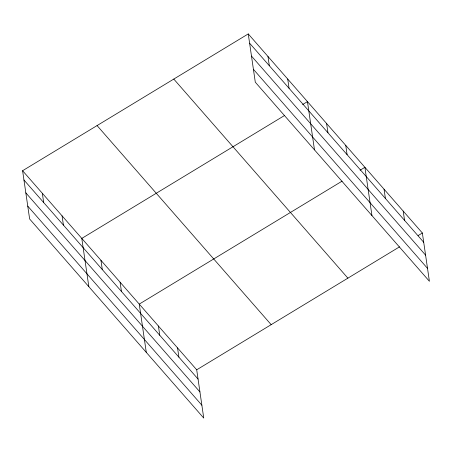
<?xml version="1.0" encoding="UTF-8"?>
<svg xmlns="http://www.w3.org/2000/svg" width="452" height="452" viewBox="0 0 452 452"><rect width="100%" height="100%" fill="white"/><g stroke="black" fill="none" stroke-linecap="round" stroke-linejoin="round"><path stroke-width="0.68" d="M22.6 170.72L196.705 369.804L203.745 418.077L29.64 218.994L22.6 170.72L248.255 33.923L422.36 233.006L429.4 281.28L255.295 82.196L248.255 33.923M284.63 115.446L81.795 238.407L88.835 286.681M302.642 104.525L307.45 101.61L314.49 149.883M342.085 181.145L139.25 304.106L146.29 352.379M360.097 170.223L364.905 167.308L371.945 215.581M196.705 369.804L399.54 246.843M418.156 235.554L422.36 233.006M249.606 43.189L423.71 242.272M251.481 56.059L425.586 255.143M253.419 69.32L427.524 268.403M173.788 79.066L347.893 278.149M97.067 125.577L271.172 324.66M23.95 179.986L198.055 379.07M25.832 192.857L199.931 391.94M27.764 206.123L201.869 405.207M403.207 211.107L404.557 220.373M384.053 189.207L385.409 198.473M345.752 145.408L347.102 154.674M326.598 123.509L327.954 132.775M287.715 79.049L289.071 88.309M267.985 56.483L269.335 65.749M177.551 347.904L178.902 357.17M158.403 326.005L159.754 335.271M120.096 282.206L121.452 291.472M100.949 260.307L102.299 269.573M62.065 215.847L63.416 225.113M42.33 193.286L43.686 202.547"/></g></svg>
